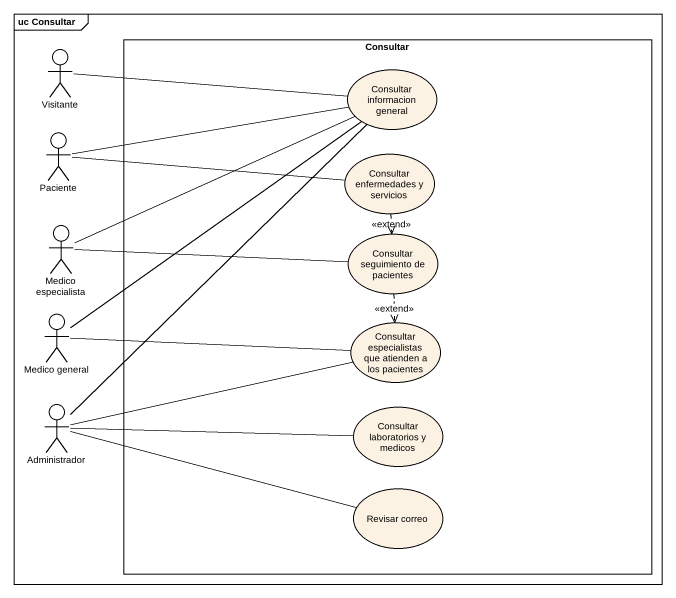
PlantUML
@startuml
mainframe uc Consultar
actor Visitante
rectangle Consultar {
  usecase "Consultar informacion general" as Consultar_informacion
  usecase "Consultar enfermedades y servicios" as Consultar_enfermedades_y
  usecase "Consultar seguimiento de pacientes" as Consultar_seguimiento_de
  usecase "Consultar especialistas que atienden a los pacientes" as Consultar_especialistas_que
  usecase "Consultar laboratorios y medicos" as Consultar_laboratorios_y
  usecase "Revisar correo" as Revisar_correo
}
actor Paciente
actor "Medico especialista" as Medico_especialista
actor "Medico general" as Medico_general
actor Administrador
Visitante -right- Consultar_informacion
Paciente -right- Consultar_informacion
Paciente -right- Consultar_enfermedades_y
Consultar_enfermedades_y ..> Consultar_seguimiento_de : <<extend>>
Medico_especialista -right- Consultar_informacion
Medico_especialista -right- Consultar_seguimiento_de
Consultar_seguimiento_de ..> Consultar_especialistas_que : <<extend>>
Medico_general -up- Consultar_informacion
Medico_general -right- Consultar_especialistas_que
Administrador -up- Consultar_informacion
Administrador -right- Consultar_especialistas_que
Administrador -right- Consultar_laboratorios_y
Administrador -right- Revisar_correo
@enduml
